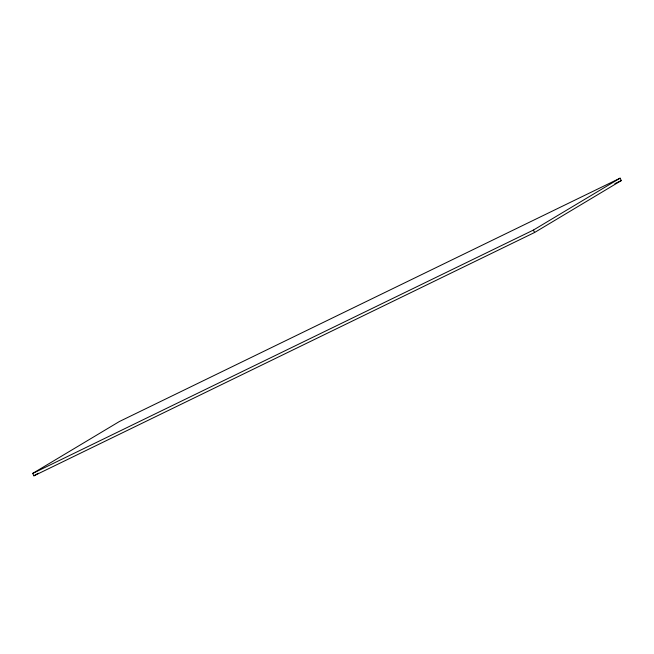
<?xml version="1.0" encoding="UTF-8"?>
<svg xmlns="http://www.w3.org/2000/svg" width="654" height="654" viewBox="0 0 654 654"><rect width="100%" height="100%" fill="white"/><g stroke="black" fill="none" stroke-linecap="round" stroke-linejoin="round"><path stroke-width="0.98" d="M32.7 473.422L119.404 421.511L620.098 178.166L621.3 180.578L534.596 232.489L33.902 475.834L32.7 473.422L533.394 230.077L620.098 178.166M33.902 475.834L38.284 473.218M614.866 183.7L621.3 180.578M533.394 230.077L534.596 232.489"/></g></svg>
